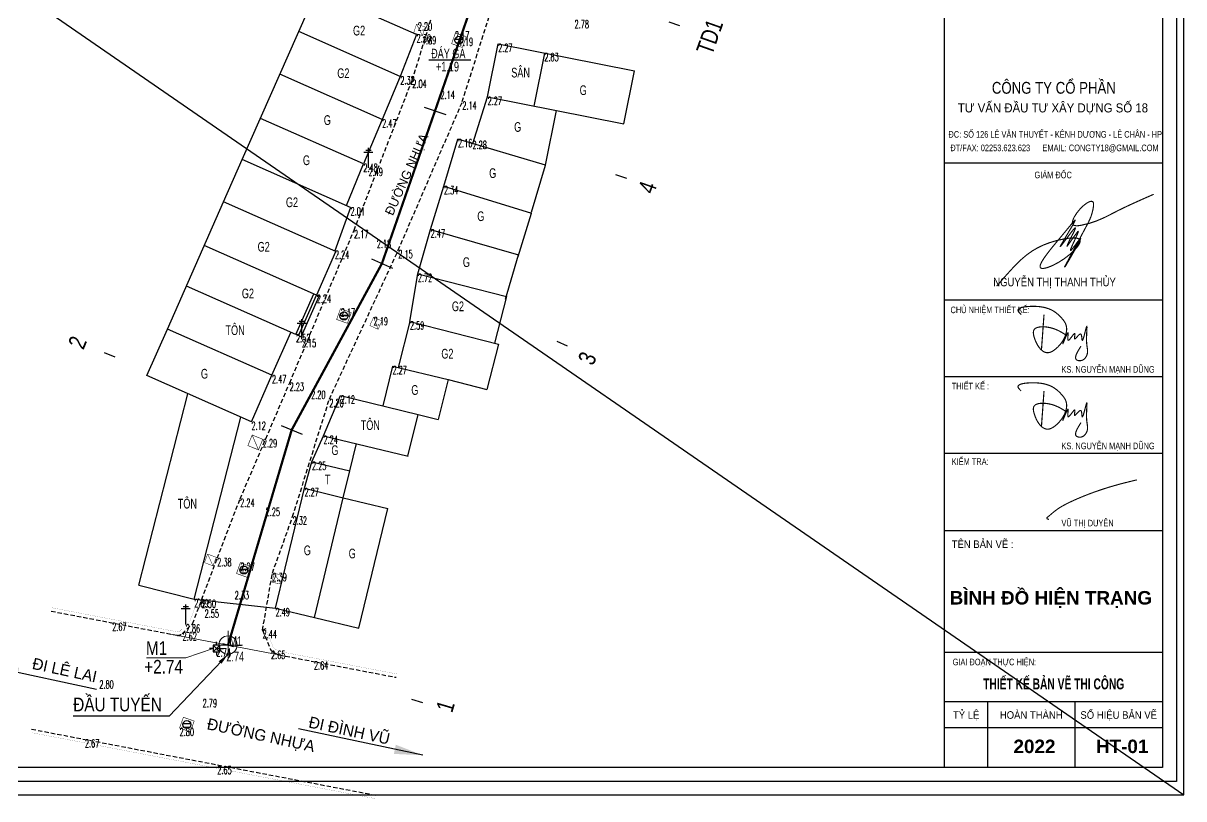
# Model space of a CAD drawing. Header units: millimetres. Extents: x 599607 to 1199256, y 2309327 to 4618784.
# Drawn here: x 1198620.4 to 1198722, y 4618521.3 to 4618589.2 of the extents above; entities that cross this region are included whole.
import ezdxf
from ezdxf.enums import TextEntityAlignment as Align

# ---------------------------------------------------------------- set-up
doc = ezdxf.new("R2010")
doc.units = ezdxf.units.MM
for name, pattern in [('DASHDOT', [1, 0.5, -0.25, 0, -0.25]), ('DASHED', [19.05, 12.7, -6.35]), ('HIDDEN', [0.375, 0.25, -0.125])]:
    doc.linetypes.add(name, pattern=pattern)
for name, color, linetype in [('BT7-THAY', 7, 'Continuous'), ('cd', 7, 'Continuous'), ('chu', 6, 'Continuous'), ('coc', 1, 'Continuous'), ('Coc tren tuyen', 3, 'Continuous'), ('Docao', 22, 'Continuous'), ('ENTTNTHIETKE1', 2, 'Continuous'), ('GA', 7, 'Continuous'), ('GHICHU', 7, 'Continuous'), ('KHUNGTEN', 5, 'Continuous'), ('NOI', 2, 'Continuous'), ('T.bao', 6, 'Continuous'), ('thep', 2, 'Continuous'), ('TXT', 5, 'Continuous')]:
    doc.layers.add(name, color=color, linetype=linetype)
for name, color, linetype, lineweight in [('ISO', 153, 'Continuous', 13), ('LC Dim', 8, 'Continuous', 18), ('LC ISO', 160, 'Continuous', 13), ('LC Khac', 4, 'Continuous', 9), ('LC MANH DUT', 35, 'HIDDEN', 5), ('LC Net dam 1', 30, 'Continuous', 30), ('LC Net truc', 79, 'DASHDOT', 13), ('LC Text2', 7, 'Continuous', 25), ('TK tên cọc', 6, 'Continuous', 18)]:
    doc.layers.add(name, color=color, linetype=linetype, lineweight=lineweight)
doc.layers.add('KCS_Plotter', color=11, linetype='Continuous', plot=False)
doc.styles.get("Standard").update_dxf_attribs({"font": 'RomanS'})
doc.styles.add('style1', font='')
doc.styles.add('T2', font='', dxfattribs={"width": 0.8})
doc.styles.add('THANG2', font='')
doc.styles.add('VnAvantH-B', font='')
doc.styles.get('style1').set_extended_font_data('.VnAvantH')
doc.styles.get('T2').set_extended_font_data('.VnArialH')
doc.styles.get('THANG2').set_extended_font_data('.VnHelvetInsH', bold=True)
doc.styles.get('VnAvantH-B').set_extended_font_data('.VnAvantH', bold=True)
doc.dimstyles.new('ISO-25', dxfattribs={"dimtxt": 2.5, "dimasz": 2.5, "dimexe": 1.25, "dimexo": 0.625, "dimtad": 1, "dimtxsty": 'Standard', "dimcen": 2.5, "dimadec": 0, "dimazin": 2, "dimtfac": 0, "dimtdec": 0, "dimtofl": 0, "dimtmove": 0, "dimatfit": 0, "dimfxl": 1, "dimtzin": 0, "dimarcsym": 0})

# ---------------------------------------------------------------- blocks, each defined once
blk = doc.blocks.new('cdien')
at = {"layer": 'cd', "extrusion": (-0.000518657, 0.000768986, 1)}
for p, q in [((-0.8, 2.78, 0), (0.76, 2.78, 0)), ((-0.46, 3.14, 0), (0.49, 3.14, 0)), ((0, 0), (0, 3.5, 0))]:
    blk.add_line(p, q, dxfattribs=at)
blk = doc.blocks.new('bu lon')
at = {"layer": 'LC Khac', "color": 9}
for p, q in [((0, -0.786), (0, 0.786)), ((0.786, 0), (-0.786, 0))]:
    blk.add_line(p, q, dxfattribs=at)
at = {"layer": 'LC Khac', "color": 7}
blk.add_circle((0, 0), 0.5, dxfattribs=at)
blk = doc.blocks.new('MM')
at = {"layer": 'LC Khac', "xscale": 2.289702860291335, "yscale": 2.289702860291335, "zscale": 2.289702860291335}
blk.add_blockref('bu lon', (0, 0), dxfattribs=at)
blk = doc.blocks.new('coctrentuyen')
at = {"layer": 'Coc tren tuyen'}
for p, q in [((-8.57, 97.67), (-8.55, 98.67)), ((5.16, 95.66, -2.68), (5.54, 96.59, -2.68)), ((16.33, 87.43), (17.03, 88.15)), ((26.78, 83.64), (27.48, 84.35)), ((-39.07, 79.3), (-39.19, 80.3)), ((-27.57, 78.01), (-27.62, 79.01)), ((8.22, 64.99), (9.19, 65.22)), ((38.56, 54.58), (39.5, 54.25)), ((33.91, 41.2), (34.85, 40.87)), ((28.77, 26.6), (29.68, 26.19)), ((-10.84, 25.62), (-9.91, 25.24)), ((-0.48, 0.14), (0.48, -0.14)), ((16.06, -4.75, -2.74), (17.02, -5.03, -2.74))]:
    blk.add_line(p, q, dxfattribs=at)
for points in [[(-28.18, 90.44), (-28.28, 92.44)], [(-8.73, 90.13), (-8.68, 92.13)], [(-40.23, 88.93), (-40.46, 90.91)], [(10.99, 81.97), (12.38, 83.4)], [(18.26, 74.93), (19.65, 76.36)], [(22.11, 68.22), (24.06, 68.67)], [(21.82, 60.49), (23.71, 59.83)], [(17.17, 47.11), (19.06, 46.45)], [(12.55, 33.81), (14.38, 32.99)], [(4.64, 19.22), (6.49, 18.46)]]:
    blk.add_lwpolyline(points, dxfattribs=at)
at = {"layer": 'Coc tren tuyen', "elevation": -2.68}
blk.add_lwpolyline([(1.91, 87.92), (2.68, 89.77)], dxfattribs=at)
at = {"layer": 'LC Net truc', "color": 1, "ltscale": 4, "extrusion": (0, 0, -1)}
blk.add_lwpolyline([(40.34, 89.92, 0.2, 0.2, 0), (28.23, 91.44, 0.2, 0.2, 0), (8.71, 91.13, 0.2, 0.2, 0.190594), (-11.68, 82.68, 0.2, 0.2, 0), (-18.95, 75.64, 0.2, 0.2, 0.287747), (-22.76, 60.16, 0.2, 0.2, 0), (-13.46, 33.4, 0.2, 0.2, 0), (-5.57, 18.84, 0.2, 0.2, 0), (0, 0, 0, 0, 0)], format="xyseb", dxfattribs=at)
at = {"layer": 'Coc tren tuyen', "char_height": 1.5, "attachment_point": 1}
for s, insert, width, rotation in [('\\Fviet buddy.shx;\\W0.8000000000;\\T1.0000000000;\\o\\lTC2', (-9.99, 101.74), 5.3333, 358.7881), ('\\Fviet buddy.shx;\\W0.8000000000;\\T1.0000000000;\\o\\lP2', (4.98, 97.82, -2.68), 3.9619, 67.2156), ('\\Fviet buddy.shx;\\W0.8000000000;\\T1.0000000000;\\o\\lTD2', (16.8, 89.16), 5.3333, 45.6432), ('\\Fviet buddy.shx;\\W0.8000000000;\\T1.0000000000;\\o\\lTC1', (27.2, 85.36), 4.6476, 48.9036), ('\\Fviet buddy.shx;\\W0.8000000000;\\T1.0000000000;\\o\\l6', (-39.12, 77.6), 2.2857, 6.8516), ('\\Fviet buddy.shx;\\W0.8000000000;\\T1.0000000000;\\o\\l5', (-28.03, 76.93), 2.3619, 2.8244), ('\\Fviet buddy.shx;\\W0.8000000000;\\T1.0000000000;\\o\\lP1', (4.35, 64.91), 3.2762, 13.0894), ('\\Fviet buddy.shx;\\W0.8000000000;\\T1.0000000000;\\o\\lTD1', (40.93, 52.08), 4.6476, 70.5621), ('\\Fviet buddy.shx;\\W0.8000000000;\\T1.0000000000;\\o\\l4', (35.84, 39.91), 2.4381, 70.5446), ('\\Fviet buddy.shx;\\W0.8000000000;\\T1.0000000000;\\o\\l2', (-14.04, 26.37), 2.3619, 67.5359), ('\\Fviet buddy.shx;\\W0.8000000000;\\T1.0000000000;\\o\\l3', (30.56, 25.01), 2.3619, 66.0391), ('\\Fviet buddy.shx;\\W0.8000000000;\\T1.0000000000;\\o\\l1', (18.17, -5.57, -2.74), 1.6762, 73.5383)]:
    blk.add_mtext(s, dxfattribs=dict(at, insert=insert, width=width, rotation=rotation))
blk = doc.blocks.new('chu ki Miss Duyen')
at = {"layer": 'ISO', "ltscale": 2, "const_width": 40}
blk.add_lwpolyline([(843, 225), (838, 225), (836, 225), (834, 225), (832, 225), (830, 226), (828, 226), (827, 226), (826, 226), (825, 226), (824, 226), (823, 226), (821, 226), (820, 227), (819, 227), (818, 227), (817, 227), (816, 227), (815, 227), (814, 227), (813, 228), (812, 228), (810, 228), (809, 228), (808, 228), (807, 229), (806, 229), (805, 229), (804, 229), (803, 230), (801, 230), (800, 230), (799, 230), (798, 231), (797, 231), (795, 231), (794, 232), (793, 232), (792, 232), (791, 233), (789, 233), (788, 233), (787, 234), (786, 234), (785, 235), (783, 235), (782, 235), (781, 236), (780, 236), (779, 237), (778, 237), (777, 238), (776, 238), (776, 238), (775, 238), (775, 239), (774, 239), (774, 239), (773, 239), (773, 240), (772, 240), (771, 240), (771, 240), (770, 241), (770, 241), (769, 241), (769, 242), (768, 242), (768, 242), (767, 242), (767, 243), (766, 243), (766, 243), (765, 244), (765, 244), (765, 244), (764, 245), (764, 245), (763, 245), (763, 246), (762, 246), (762, 246), (762, 247), (761, 247), (761, 247), (760, 248), (760, 248), (760, 248), (759, 249), (759, 249), (759, 249), (758, 250), (758, 250), (758, 250), (758, 251), (757, 251), (757, 251), (757, 252), (756, 252), (756, 253), (756, 253), (756, 253), (756, 254), (755, 254), (755, 255), (755, 255), (755, 255), (755, 256), (755, 256), (754, 257), (754, 257), (754, 257), (754, 258), (754, 258), (754, 259), (754, 259), (754, 260), (754, 260), (754, 260), (754, 261), (754, 261), (754, 262), (754, 262), (754, 263), (754, 263), (754, 263), (754, 264), (754, 264), (754, 265), (754, 265), (754, 266), (754, 266), (754, 267), (754, 267), (755, 268), (755, 268), (755, 269), (755, 269), (755, 270), (755, 270), (755, 270), (756, 271), (756, 271), (756, 272), (756, 272), (756, 273), (757, 273), (757, 274), (757, 274), (757, 275), (758, 275), (758, 276), (758, 276), (758, 277), (759, 277), (759, 278), (759, 278), (759, 279), (760, 279), (760, 280), (760, 280), (761, 281), (761, 281), (761, 282), (762, 282), (762, 283), (762, 283), (763, 284), (763, 284), (763, 285), (764, 285), (764, 286), (764, 286), (765, 287), (766, 288), (767, 289), (767, 290), (768, 291), (769, 293), (770, 294), (771, 295), (771, 296), (772, 297), (773, 298), (774, 299), (775, 300), (776, 301), (777, 302), (778, 303), (778, 304), (780, 306), (781, 307), (782, 308), (783, 309), (784, 310), (785, 311), (786, 312), (786, 312), (787, 313), (788, 314), (789, 315), (790, 316), (791, 317), (792, 318), (792, 319), (793, 320), (794, 321), (795, 322), (796, 323), (797, 324), (797, 324), (798, 325), (799, 326), (800, 327), (801, 328), (801, 329), (802, 330), (803, 330), (804, 331), (805, 332), (805, 333), (806, 334), (807, 335), (808, 336), (808, 336), (809, 337), (810, 338), (811, 339), (811, 340), (812, 340), (813, 341), (814, 343), (816, 344), (817, 346), (819, 348), (820, 349), (822, 351), (823, 352), (824, 354), (826, 355), (827, 357), (829, 358), (830, 360), (831, 361), (834, 364), (840, 370), (842, 372), (845, 376), (848, 379), (851, 382), (853, 386), (856, 389), (859, 392), (862, 395), (865, 398), (867, 401), (870, 404), (873, 407), (876, 411), (879, 414), (882, 417), (885, 420), (887, 423), (890, 427), (893, 430), (896, 433), (899, 436), (902, 440), (905, 443), (908, 446), (911, 449), (914, 453), (917, 456), (920, 459), (923, 462), (926, 466), (928, 469), (931, 472), (934, 476), (937, 479), (940, 482), (943, 486), (946, 489), (949, 492), (953, 495), (956, 499), (959, 502), (962, 505), (965, 509), (968, 512), (971, 515), (974, 519), (977, 522), (980, 525), (983, 529), (986, 532), (989, 535), (992, 538), (996, 542), (999, 545), (1002, 548), (1005, 552), (1008, 555), (1011, 558), (1014, 561), (1017, 565), (1021, 568), (1024, 571), (1027, 574), (1030, 578), (1033, 581), (1036, 584), (1040, 587), (1043, 591), (1046, 594), (1049, 596), (1052, 600), (1056, 603), (1059, 606), (1062, 610), (1065, 613), (1069, 616), (1072, 619), (1075, 622), (1078, 625), (1082, 628), (1085, 631), (1088, 634), (1091, 637), (1095, 640), (1098, 643), (1101, 646), (1105, 649), (1108, 652), (1111, 655), (1114, 658), (1118, 661), (1121, 664), (1124, 667), (1128, 670), (1131, 673), (1134, 676), (1138, 679), (1141, 682), (1144, 685), (1148, 688), (1151, 691), (1154, 694), (1158, 697), (1161, 700), (1165, 702), (1168, 705), (1171, 708), (1175, 711), (1178, 714), (1182, 717), (1185, 720), (1188, 722), (1192, 725), (1195, 728), (1199, 731), (1202, 734), (1205, 736), (1209, 739), (1212, 742), (1216, 745), (1219, 747), (1223, 750), (1226, 753), (1229, 756), (1233, 758), (1236, 761), (1240, 764), (1243, 767), (1247, 769), (1250, 772), (1254, 775), (1257, 777), (1261, 780), (1264, 783), (1268, 785), (1271, 788), (1275, 791), (1278, 793), (1282, 796), (1285, 799), (1289, 801), (1292, 804), (1296, 807), (1299, 809), (1303, 812), (1306, 815), (1310, 817), (1313, 820), (1317, 822), (1320, 825), (1324, 828), (1327, 830), (1331, 833), (1335, 835), (1338, 838), (1342, 840), (1345, 843), (1349, 846), (1352, 848), (1356, 851), (1360, 853), (1363, 856), (1367, 858), (1370, 861), (1374, 863), (1377, 866), (1381, 868), (1385, 871), (1392, 876), (1399, 881), (1406, 886), (1413, 891), (1421, 896), (1428, 901), (1435, 906), (1442, 911), (1447, 915), (1457, 921), (1464, 926), (1471, 931), (1479, 936), (1486, 941), (1493, 946), (1501, 950), (1508, 955), (1515, 960), (1523, 965), (1530, 970), (1537, 975), (1545, 980), (1552, 984), (1559, 989), (1567, 994), (1574, 999), (1582, 1004), (1589, 1008), (1596, 1013), (1604, 1018), (1611, 1023), (1619, 1028), (1626, 1032), (1634, 1037), (1641, 1042), (1648, 1046), (1656, 1051), (1663, 1056), (1671, 1061), (1678, 1065), (1686, 1070), (1693, 1075), (1701, 1079), (1708, 1084), (1716, 1089), (1723, 1093), (1731, 1098), (1738, 1103), (1746, 1107), (1753, 1112), (1761, 1116), (1769, 1121), (1776, 1126), (1784, 1130), (1791, 1135), (1799, 1139), (1806, 1144), (1814, 1148), (1822, 1153), (1829, 1158), (1837, 1162), (1844, 1167), (1852, 1171), (1860, 1176), (1867, 1180), (1875, 1185), (1882, 1189), (1890, 1194), (1898, 1198), (1905, 1203), (1913, 1207), (1921, 1212), (1928, 1216), (1936, 1220), (1943, 1225), (1951, 1229), (1959, 1234), (1964, 1237), (1974, 1243), (1982, 1247), (1989, 1251), (1997, 1256), (2005, 1260), (2012, 1265), (2020, 1269), (2028, 1273), (2036, 1278), (2043, 1282), (2051, 1286), (2059, 1291), (2066, 1295), (2074, 1299), (2082, 1304), (2089, 1308), (2097, 1312), (2105, 1317), (2113, 1321), (2120, 1325), (2128, 1330), (2136, 1334), (2144, 1338), (2151, 1342), (2159, 1347), (2167, 1351), (2175, 1355), (2182, 1359), (2190, 1364), (2198, 1368), (2206, 1372), (2213, 1376), (2221, 1381), (2229, 1385), (2237, 1389), (2244, 1393), (2252, 1397), (2260, 1402), (2268, 1406), (2276, 1410), (2283, 1414), (2291, 1418), (2299, 1422), (2307, 1426), (2315, 1431), (2322, 1435), (2330, 1439), (2338, 1443), (2346, 1447), (2354, 1451), (2361, 1455), (2369, 1459), (2377, 1464), (2385, 1468), (2393, 1472), (2401, 1476), (2408, 1480), (2416, 1484), (2424, 1488), (2432, 1492), (2440, 1496), (2448, 1500), (2456, 1504), (2463, 1508), (2471, 1512), (2479, 1516), (2487, 1520), (2495, 1524), (2503, 1528), (2511, 1532), (2519, 1536), (2526, 1540), (2534, 1544), (2542, 1548), (2550, 1552), (2558, 1556), (2566, 1560), (2574, 1564), (2582, 1568), (2590, 1572), (2598, 1575), (2606, 1579), (2613, 1583), (2621, 1587), (2629, 1591), (2637, 1595), (2645, 1599), (2653, 1603), (2661, 1607), (2669, 1610), (2677, 1614), (2685, 1618), (2693, 1622), (2701, 1626), (2709, 1630), (2717, 1633), (2725, 1637), (2733, 1641), (2741, 1645), (2749, 1649), (2756, 1652), (2764, 1656), (2772, 1660), (2780, 1664), (2788, 1668), (2796, 1671), (2804, 1675), (2812, 1679), (2820, 1683), (2828, 1686), (2836, 1690), (2844, 1694), (2852, 1698), (2860, 1701), (2868, 1705), (2876, 1709), (2884, 1712), (2892, 1716), (2900, 1720), (2908, 1723), (2916, 1727), (2925, 1731), (2933, 1734), (2941, 1738), (2949, 1742), (2957, 1745), (2965, 1749), (2973, 1753), (2981, 1756), (2989, 1760), (2997, 1763), (3005, 1767), (3013, 1771), (3021, 1774), (3029, 1778), (3037, 1781), (3045, 1785), (3053, 1789), (3061, 1792), (3069, 1796), (3078, 1799), (3086, 1803), (3094, 1806), (3102, 1810), (3110, 1813), (3118, 1817), (3126, 1820), (3134, 1824), (3142, 1827), (3150, 1831), (3156, 1833), (3167, 1838), (3175, 1841), (3183, 1845), (3191, 1848), (3199, 1852), (3207, 1855), (3215, 1859), (3223, 1862), (3232, 1866), (3240, 1869), (3248, 1873), (3256, 1876), (3264, 1879), (3272, 1883), (3280, 1886), (3288, 1890), (3297, 1893), (3305, 1896), (3313, 1900), (3321, 1903), (3329, 1907), (3337, 1910), (3345, 1913), (3354, 1917), (3362, 1920), (3370, 1923), (3378, 1927), (3386, 1930), (3394, 1933), (3403, 1937), (3411, 1940), (3419, 1944), (3427, 1947), (3435, 1950), (3452, 1957), (3468, 1963), (3484, 1970), (3501, 1977), (3517, 1983), (3534, 1990), (3550, 1996), (3566, 2003), (3583, 2009), (3599, 2016), (3616, 2022), (3632, 2029), (3648, 2035), (3665, 2042), (3681, 2048), (3698, 2055), (3714, 2061), (3731, 2068), (3747, 2074), (3763, 2081), (3780, 2087), (3796, 2093), (3813, 2100), (3828, 2106)], dxfattribs=at)
blk = doc.blocks.new('nguyen thi thanh thuy')
at = {"layer": 'ISO', "ltscale": 2, "const_width": 40}
blk.add_lwpolyline([(-2685, -1690, -0.006388), (-2178, -1117, -0.008557), (-1977, -905, -0.017087), (-1770, -708, -0.102087), (-833, -161, -0.039833), (-270, -16, -0.020512), (-90, 8, -0.044497), (98, 9, -0.05587), (182, -8, -0.113633), (236, -42, -0.176433), (258, -92, -0.077033), (254, -135, -0.069534), (223, -210, -0.038569), (166, -296, -0.030368), (57, -421, -0.082382), (-675, -942, -0.035158), (-905, -1035, -0.04441), (-1026, -1062, -0.066948), (-1091, -1062, -0.143409), (-1132, -1043, -0.176131), (-1149, -1007, -0.069024), (-1148, -973, -0.059887), (-1131, -911, -0.036714), (-1079, -807, -0.019023), (-1000, -683, -0.011006), (-898, -542, -0.01042), (-645, -222, 0.001355), (-76, 463, -0.031231), (69, 631, -0.180623), (82, 640, -0.602198), (84, 631, -0.055981), (56, 570, -0.010846), (-28, 418, 0.000464), (-371, -161, 0.02324), (-439, -286, 1.627113), (-437, -292, 0.049833), (-397, -245, 0.005496), (-91, 162, -0.011697), (26, 311, -0.051381), (82, 370, -0.288592), (95, 376, -0.379106), (97, 362, -0.040394), (80, 315, -0.015043), (4, 153, 0.026859), (-200, -261, 0.160173), (-204, -278, 0.62441), (-195, -273, 0.034188), (-141, -204, -0.015387), (148, 200, -0.034245), (183, 240, -0.377171), (195, 246, -0.275743), (195, 230, -0.039705), (162, 143, -0.007154), (29, -150, 0.010269), (-53, -335, 0.059207), (-81, -418, 0.494242), (-78, -431, 0.209425), (-61, -421, 0.031522), (-22, -378, 0.012151), (92, -232, -0.015412), (249, -26, -0.066877), (274, -2, -1.012313), (279, -8, -0.055225), (269, -38, -0.019501), (211, -159, -0.008968), (2, -538, -0.00525), (-207, -898, -0.041875), (-284, -1018, -0.365695), (-264, -970, -0.007459), (-39, -543, 0.000828), (491, 447, 0.016244), (598, 659, 0.05881), (711, 1009, 0.039413), (734, 1174, 0.060004), (730, 1242, 0.240646), (692, 1298, 0.134453), (647, 1305, 0.071372), (590, 1291, 0.040684), (523, 1258, 0.056501), (335, 1112, 0.071752), (65, 772, 0.045704), (5, 642, 0.058573), (-12, 565, 0.116475), (-5, 505, 0.165912), (30, 466, 0.096245), (88, 446, 0.048338), (165, 443, 0.036618), (301, 460, 0.062636), (1097, 724, 0.01049), (1469, 913, -0.006081), (1725, 1041, -0.007252), (2275, 1297, -0.003845), (2852, 1552)], format="xyb", dxfattribs=at)
blk = doc.blocks.new('Nguyen Manh Dung')
at = {"layer": 'LC ISO', "const_width": 60}
for points in [[(-1870, 1732), (-1922, 1783), (-1970, 1833), (-2008, 1881), (-2021, 1904), (-2030, 1922), (-2036, 1946), (-2036, 1965), (-2032, 1984), (-2024, 2001), (-2013, 2017), (-1997, 2033), (-1956, 2060), (-1902, 2084), (-1839, 2104), (-1766, 2121), (-1686, 2135), (-1601, 2145), (-1512, 2153), (-1330, 2161), (-1222, 2162), (-1153, 2160), (-1069, 2157), (-989, 2152), (-911, 2144), (-837, 2135), (-695, 2110), (-564, 2078), (-443, 2038), (-329, 1991), (-223, 1936), (-123, 1874), (-29, 1805), (62, 1728), (149, 1645), (256, 1528), (315, 1458), (354, 1407), (390, 1354), (422, 1299), (437, 1269), (469, 1185), (484, 1126), (494, 1065), (499, 1003), (499, 941), (494, 878), (485, 814), (471, 750), (453, 686), (431, 622), (405, 559), (376, 496), (307, 372), (227, 253), (136, 140), (37, 34), (-37, -34), (-125, -106), (-181, -145), (-238, -181), (-295, -210), (-353, -234), (-410, -250), (-483, -260), (-523, -259), (-578, -251), (-632, -234), (-684, -211), (-736, -180), (-785, -143), (-833, -100), (-879, -52), (-923, 1), (-965, 58), (-1005, 119), (-1042, 183), (-1077, 249), (-1138, 388), (-1194, 552), (-1208, 601), (-1223, 671), (-1233, 739), (-1236, 803), (-1230, 862), (-1211, 919), (-1186, 959), (-1148, 997), (-1101, 1027), (-1045, 1052), (-983, 1070), (-915, 1083), (-844, 1090), (-769, 1093), (-693, 1092), (-616, 1088), (-517, 1077), (-468, 1069), (-329, 1041), (-199, 1004), (-78, 960), (38, 909), (148, 854), (254, 795), (460, 671)], [(-814, -118), (-802, 50), (-790, 217), (-778, 385), (-765, 552), (-753, 720), (-741, 888), (-729, 1055), (-717, 1223), (-705, 1390), (-693, 1558), (-681, 1725)], [(477, 775), (449, 689), (422, 605), (409, 565), (396, 525), (384, 487), (373, 450), (361, 415), (351, 382), (342, 351), (333, 323), (325, 298), (319, 275), (313, 256), (309, 240), (306, 227), (304, 218), (304, 214), (305, 213), (306, 215), (308, 217), (310, 221), (313, 227), (315, 232), (318, 240), (326, 258), (336, 280), (346, 306), (358, 334), (370, 365), (384, 398), (398, 433), (427, 504), (457, 575), (472, 609), (486, 641), (500, 671), (514, 699), (526, 723), (538, 744), (548, 761), (553, 767), (557, 773), (561, 777), (565, 780), (568, 781), (571, 781), (573, 779), (575, 776), (576, 771), (577, 764), (578, 756), (578, 746), (577, 735), (577, 723), (575, 695), (572, 664), (569, 631), (565, 596), (560, 527), (558, 494), (558, 464), (560, 438), (561, 426), (564, 416), (566, 408), (570, 401), (574, 395), (580, 391), (584, 390), (590, 390), (597, 392), (605, 396), (613, 401), (622, 408), (631, 416), (641, 425), (662, 447), (684, 472), (707, 500), (731, 530), (779, 593), (802, 623), (825, 652), (846, 678), (866, 701), (875, 710), (884, 719), (892, 726), (900, 732), (906, 737), (913, 740), (918, 741), (922, 740), (926, 737), (929, 732), (931, 725), (931, 717), (932, 706), (931, 694), (930, 680), (929, 666), (925, 634), (920, 601), (915, 568), (912, 536), (910, 522), (909, 508), (909, 496), (909, 485), (911, 476), (913, 469), (914, 466), (920, 461), (925, 461), (931, 462), (937, 465), (945, 470), (953, 476), (962, 484), (971, 493), (981, 503), (1003, 526), (1026, 551), (1076, 605), (1101, 632), (1126, 657), (1150, 679), (1162, 688), (1173, 697), (1184, 704), (1195, 709), (1205, 713), (1214, 715), (1223, 715), (1228, 715), (1239, 710), (1246, 704), (1252, 697), (1258, 688), (1263, 677), (1267, 665), (1275, 639), (1281, 609), (1286, 576), (1290, 543), (1293, 510), (1296, 479), (1299, 451), (1302, 426), (1304, 416), (1306, 405), (1308, 399), (1310, 394), (1312, 389), (1315, 387), (1318, 385), (1321, 385), (1324, 387), (1327, 389), (1331, 393), (1334, 399), (1342, 412), (1350, 430), (1359, 452), (1368, 477), (1377, 505), (1386, 536), (1396, 569), (1406, 605), (1426, 679), (1466, 833), (1475, 870), (1485, 906), (1494, 941), (1502, 973), (1510, 1003), (1518, 1031), (1524, 1055), (1531, 1075), (1538, 1095), (1541, 1104), (1545, 1112), (1549, 1116), (1552, 1117), (1554, 1113), (1556, 1106), (1557, 1095), (1558, 1081), (1558, 1065), (1558, 1045), (1557, 1023), (1557, 998), (1556, 971), (1554, 942), (1553, 911), (1552, 878), (1550, 844), (1546, 772), (1543, 696), (1540, 617), (1538, 537), (1537, 458), (1537, 381), (1540, 306), (1541, 276), (1544, 237), (1547, 204), (1550, 173), (1557, 113), (1565, 57), (1573, 5), (1580, -45), (1586, -93), (1590, -139), (1592, -185), (1590, -230), (1584, -276), (1580, -299), (1573, -328), (1568, -347), (1560, -371), (1551, -395), (1540, -419), (1528, -444), (1515, -467), (1501, -491), (1485, -513), (1469, -535), (1451, -556), (1432, -576), (1412, -594), (1390, -611), (1368, -626), (1344, -640), (1320, -652), (1288, -663), (1267, -668), (1239, -673), (1211, -676), (1183, -677), (1155, -676), (1128, -673), (1103, -668), (1079, -662), (1056, -653), (1039, -645), (1019, -632), (1004, -620), (992, -605), (982, -590), (975, -573), (970, -555), (966, -536), (965, -516), (966, -494), (969, -472), (973, -449), (979, -424), (987, -399), (996, -373), (1006, -346), (1018, -319), (1031, -291), (1060, -233), (1093, -172), (1128, -111), (1166, -48), (1246, 81)]]:
    blk.add_lwpolyline(points, dxfattribs=at)
blk = doc.blocks.new('khung vpn')
at = {"layer": 'Defpoints'}
for p, q in [((52556.46, -4235.276), (52556.46, -4195.446)), ((52498.758, -4235.276), (52556.46, -4235.276))]:
    blk.add_line(p, q, dxfattribs=at)
at = {"layer": 'KHUNGTEN'}
blk.add_lwpolyline([(52556.243, -4234.885), (52502.048, -4234.885), (52502.048, -4195.662), (52556.243, -4195.662)], close=True, dxfattribs=at)
at = {"layer": 'T.bao'}
for p, q in [((52549.443, -4222.987), (52555.832, -4222.987)), ((52549.443, -4225.241), (52555.832, -4225.241)), ((52549.443, -4227.516), (52555.832, -4227.516)), ((52549.443, -4232.534), (52555.832, -4232.534)), ((52550.703, -4232.534), (52550.703, -4234.474)), ((52553.267, -4232.534), (52553.267, -4234.474)), ((52549.443, -4233.296), (52555.832, -4233.296))]:
    blk.add_line(p, q, dxfattribs=at)
at = {"layer": 'thep'}
for p, q in [((52549.443, -4216.721), (52555.832, -4216.721)), ((52549.443, -4220.741), (52555.832, -4220.741)), ((52549.443, -4231.083), (52555.832, -4231.083))]:
    blk.add_line(p, q, dxfattribs=at)
for points in [[(52555.832, -4234.474), (52502.459, -4234.474), (52502.459, -4196.073), (52555.832, -4196.073)], [(52555.832, -4196.073), (52555.832, -4234.474), (52549.443, -4234.474), (52549.443, -4196.073)]]:
    blk.add_lwpolyline(points, close=True, dxfattribs=at)
at = {"layer": 'TXT', "linetype": 'Continuous'}
blk.add_line((52555.832, -4196.073), (52555.832, -4234.474), dxfattribs=at)
at = {"layer": 'ISO', "xscale": 0.0007999999999999995, "yscale": 0.0007999999999999995, "zscale": 0.0007999999999999995, "rotation": 352.0676215534355}
blk.add_blockref('chu ki Miss Duyen', (52551.816, -4227.273), dxfattribs=at)
at = {"layer": 'LC Net dam 1'}
for name, p, xscale, yscale, zscale in [('nguyen thi thanh thuy', (52553.202, -4218.934), 0.0008320000000000002, 0.0008320000000000002, 0.0008320000000000002), ('Nguyen Manh Dung', (52552.742, -4222.147), 0.0005625000000000002, 0.0005625000000000002, 0.0005625000000000002), ('Nguyen Manh Dung', (52552.742, -4224.392), 0.0005625000000000002, 0.0005625000000000002, 0.0005625000000000002)]:
    blk.add_blockref(name, p, dxfattribs=dict(at, xscale=xscale, yscale=yscale, zscale=zscale))
at = {"layer": 'BT7-THAY', "linetype": 'ByBlock', "style": 'VnAvantH-B', "width": 0.7}
blk.add_text('thiÕt kÕ b¶n vÏ thi c«ng', height=0.32076, dxfattribs=at).set_placement((52552.643, -4232.177), align=Align.CENTER)
at = {"layer": 'TXT', "linetype": 'Continuous'}
for s, height, style, width, p in [('c«ng ty cæ phÇn', 0.34658, 'T2', 0.8, (52552.648, -4214.689)), ('®c: sè 126 lª v¨n thuyÕt - kªnh d\xad¬ng - lª ch©n - hp', 0.19408, 'T2', 0.8, (52552.689, -4215.98)), ('§T/fax: 02253.623.623      Email: Congty18@gmail.com', 0.19408, 'style1', 0.7, (52552.666, -4216.376)), ('nguyÔn thÞ thanh thñy', 0.24954, 'T2', 0.8, (52552.668, -4220.343)), ('giai ®o¹n thùc hiÖn:', 0.19408, 'T2', 0.8, (52550.904, -4231.471)), ('tû lÖ', 0.2218, 'T2', 0.9, (52550.076, -4233.041)), ('hoµn thµnh', 0.2218, 'T2', 0.9, (52551.985, -4233.041)), ('sè hiÖu b¶n vÏ', 0.22181, 'T2', 0.9, (52554.55, -4233.041))]:
    blk.add_text(s, height=height, dxfattribs=dict(at, style=style, width=width)).set_placement(p, align=Align.CENTER)
at = {"layer": 'TXT', "linetype": 'Continuous', "style": 'T2', "width": 0.9}
blk.add_text('t\xad vÊn ®Çu t\xad x©y dùng sè 18', height=0.26617, dxfattribs=at).set_placement((52552.621, -4215.094), align=Align.MIDDLE)
at = {"layer": 'TXT', "linetype": 'Continuous', "style": 'T2'}
for s, height, width, p in [('gi¸m ®èc', 0.1941, 0.8, (52552.079, -4217.171)), ('chñ nhiÖm thiÕt kÕ:', 0.19408, 0.8, (52549.617, -4221.132)), ('ks. nguyÔn m¹nh dòng', 0.19408, 0.8, (52552.871, -4222.88)), ('thiÕt kÕ :', 0.1941, 0.8, (52549.651, -4223.371)), ('ks. nguyÔn m¹nh dòng', 0.19408, 0.8, (52552.871, -4225.126)), ('kiÓm tra:', 0.1941, 0.8, (52549.651, -4225.587)), ('vò thÞ duyªn', 0.19408, 0.8, (52552.871, -4227.392)), ('tªn b¶n vÏ :', 0.22181, 0.9, (52549.651, -4228.026))]:
    blk.add_text(s, height=height, dxfattribs=dict(at, width=width)).set_placement(p)

msp = doc.modelspace()

# ---------------------------------------------------------------- hatches: boundary and pattern name
at = {"layer": 'GA'}
h = msp.add_hatch(dxfattribs=at)
h.set_pattern_fill('ANSI31', color=5, scale=2.5, angle=314.64144, style=0)
h.set_pattern_definition([(359.641444, (1196121.70503, 4617501.18526), (0.001955606, 0.31249388), [])])
h.paths.add_polyline_path([(1198658.898, 4618587.636, 1), (1198658.238, 4618587.871, 1)])
h = msp.add_hatch(dxfattribs=at)
h.set_pattern_fill('ANSI31', color=5, scale=2.5, angle=314.64144, style=0)
h.set_pattern_definition([(359.641444, (1196111.64583, 4617477.0326), (0.001955606, 0.31249388), [])])
h.paths.add_polyline_path([(1198648.839, 4618563.484, 1), (1198648.179, 4618563.718, 1)])
h = msp.add_hatch(dxfattribs=at)
h.set_pattern_fill('ANSI31', color=5, scale=2.5, angle=314.64144, style=0)
h.set_pattern_definition([(359.641444, (1196102.88314, 4617454.78937), (0.001955606, 0.31249388), [])])
h.paths.add_polyline_path([(1198640.076, 4618541.241, 1), (1198639.417, 4618541.475, 1)])
h = msp.add_hatch(dxfattribs=at)
h.set_pattern_fill('ANSI31', color=5, scale=2.5, angle=314.64144, style=0)
h.set_pattern_definition([(359.641444, (1196097.90107, 4617441.26026), (0.001955606, 0.31249388), [])])
h.paths.add_polyline_path([(1198635.094, 4618527.711, 1), (1198634.435, 4618527.946, 1)])

# ---------------------------------------------------------------- linework, layer by layer
at = {"layer": 'chu', "color": 6, "elevation": -2.744}
msp.add_lwpolyline([(1198655.936, 4618586.021), (1198659.616, 4618586.021)], dxfattribs=at)
at = {"layer": 'coc', "color": 1}
for points in [[(1198637.058, 4618534.478), (1198636.758, 4618534.478)], [(1198637.658, 4618534.778), (1198637.058, 4618534.178)], [(1198637.058, 4618534.778), (1198637.658, 4618534.178)], [(1198637.358, 4618534.778), (1198637.358, 4618535.078)], [(1198637.658, 4618534.478), (1198637.958, 4618534.478)], [(1198637.358, 4618534.178), (1198637.358, 4618533.878)]]:
    msp.add_lwpolyline(points, dxfattribs=at)
msp.add_lwpolyline([(1198637.058, 4618534.178), (1198637.658, 4618534.178), (1198637.658, 4618534.778), (1198637.058, 4618534.778)], close=True, dxfattribs=at)
at = {"layer": 'GA', "color": 5, "const_width": 0.05, "elevation": -2.744}
for points in [[(1198657.931, 4618587.448), (1198658.872, 4618587.112), (1198659.208, 4618588.054), (1198658.266, 4618588.39)], [(1198647.871, 4618563.296), (1198648.813, 4618562.96), (1198649.149, 4618563.902), (1198648.207, 4618564.237)], [(1198639.109, 4618541.052), (1198640.051, 4618540.716), (1198640.386, 4618541.658), (1198639.445, 4618541.994)], [(1198634.127, 4618527.523), (1198635.068, 4618527.187), (1198635.404, 4618528.129), (1198634.462, 4618528.465)]]:
    msp.add_lwpolyline(points, close=True, dxfattribs=at)
at = {"layer": 'GA', "color": 5}
for centre in [(1198658.568, 4618587.753, -1.554), (1198648.509, 4618563.601, -2.744), (1198639.746, 4618541.358, -0.47), (1198634.764, 4618527.828, 0.051)]:
    msp.add_circle(centre, 0.35, dxfattribs=at)
at = {"layer": 'KCS_Plotter'}
msp.add_line((1198549.897, 4618640.459), (1198721.987, 4618521.665), dxfattribs=at)
at = {"layer": 'LC Dim'}
msp.add_lwpolyline([(1198637.058, 4618534.478), (1198634.671, 4618533.68), (1198631.227, 4618533.68)], dxfattribs=at)
at = {"layer": 'LC Net dam 1', "elevation": -2.744}
msp.add_lwpolyline([(1198635.413, 4618538.796), (1198642.521, 4618538.015)], dxfattribs=at)
at = {"layer": 'NOI', "color": 3, "linetype": 'DASHED', "ltscale": 0.03, "elevation": -2.744}
for points in [[(1198636.06, 4618538.756), (1198637.417, 4618542.384), (1198639.427, 4618547.593), (1198643.76, 4618557.75), (1198649.392, 4618571.107), (1198654.492, 4618584.267), (1198657.694, 4618594.651), (1198658.903, 4618599.894), (1198658.439, 4618602.274), (1198657.52, 4618604.56), (1198655.123, 4618607.647), (1198654.426, 4618608.995), (1198652.287, 4618612.346), (1198648.257, 4618615.91), (1198644.875, 4618619.034), (1198640.504, 4618621.623), (1198624.85, 4618622.482), (1198615.366, 4618621.865), (1198604.498, 4618620.433), (1198599.713, 4618619.935)], [(1198641.383, 4618536.082), (1198642.251, 4618541.087), (1198644.018, 4618546.03), (1198647.232, 4618556.327), (1198653.262, 4618569.359), (1198658.866, 4618582.369), (1198662.172, 4618592.91), (1198663.822, 4618599.16), (1198664.114, 4618602.222), (1198664.785, 4618605.307), (1198666.502, 4618606.222), (1198677.672, 4618607.79)], [(1198621.181, 4618527.42), (1198651.373, 4618521.622)]]:
    msp.add_lwpolyline(points, dxfattribs=at)
at = {"layer": 'NOI', "elevation": -2.744}
for points in [[(1198639.611, 4618577.292), (1198646.148, 4618592.108)], [(1198654.862, 4618588.263), (1198646.148, 4618592.108)], [(1198653.442, 4618584.584), (1198644.558, 4618588.504)], [(1198654.862, 4618588.263), (1198653.442, 4618584.584), (1198651.851, 4618580.82), (1198650.208, 4618576.917)], [(1198661.076, 4618582.777), (1198661.995, 4618587.421)], [(1198661.995, 4618587.421), (1198673.925, 4618585.06)], [(1198665.158, 4618581.969), (1198666.077, 4618586.613)], [(1198673.006, 4618580.416), (1198673.925, 4618585.06)], [(1198651.851, 4618580.82), (1198642.909, 4618584.766)], [(1198659.772, 4618578.703), (1198661.076, 4618582.777)], [(1198661.076, 4618582.777), (1198673.006, 4618580.416)], [(1198666.152, 4618576.808), (1198667.098, 4618581.586)], [(1198650.208, 4618576.917), (1198641.199, 4618580.892)], [(1198657.259, 4618574.963), (1198658.484, 4618579.086)], [(1198666.152, 4618576.808), (1198658.484, 4618579.086)], [(1198637.975, 4618573.584), (1198639.611, 4618577.292)], [(1198649.087, 4618573.111), (1198639.611, 4618577.292)], [(1198648.721, 4618573.273), (1198650.208, 4618576.917)], [(1198664.927, 4618572.685), (1198666.152, 4618576.808)], [(1198656.092, 4618571.171), (1198657.259, 4618574.963)], [(1198657.259, 4618574.963), (1198664.905, 4618572.61)], [(1198633.059, 4618562.441), (1198637.975, 4618573.584)], [(1198647.8, 4618569.249), (1198637.975, 4618573.584)], [(1198649.087, 4618573.111), (1198647.725, 4618569.315)], [(1198663.738, 4618568.818), (1198664.905, 4618572.61)], [(1198654.969, 4618567.294), (1198656.092, 4618571.171)], [(1198656.092, 4618571.171), (1198663.776, 4618568.945)], [(1198646.115, 4618565.43), (1198636.29, 4618569.765)], [(1198646.128, 4618565.458), (1198647.8, 4618569.249)], [(1198662.653, 4618565.068), (1198663.776, 4618568.945)], [(1198654.281, 4618563.125), (1198654.969, 4618567.294)], [(1198654.969, 4618567.294), (1198662.717, 4618565.303)], [(1198644.305, 4618561.974), (1198634.719, 4618566.204)], [(1198644.305, 4618561.974), (1198645.877, 4618565.536)], [(1198644.534, 4618561.873), (1198646.105, 4618565.435)], [(1198644.763, 4618561.773), (1198646.334, 4618565.334)], [(1198645.877, 4618565.536), (1198646.334, 4618565.334)], [(1198662.717, 4618565.303), (1198661.669, 4618561.227)], [(1198654.281, 4618563.125), (1198653.245, 4618559.097)], [(1198654.281, 4618563.125), (1198662.029, 4618561.134)], [(1198631.265, 4618558.375), (1198633.059, 4618562.441)], [(1198642.208, 4618558.404), (1198633.059, 4618562.441)], [(1198642.208, 4618558.404), (1198643.868, 4618562.167)], [(1198644.318, 4618562.002), (1198644.763, 4618561.773)], [(1198662.029, 4618561.134), (1198661.007, 4618557.158)], [(1198652.76, 4618559.215), (1198651.908, 4618555.726)], [(1198652.76, 4618559.215), (1198657.617, 4618558.03)], [(1198640.414, 4618554.338), (1198631.265, 4618558.375)], [(1198640.414, 4618554.338), (1198642.208, 4618558.404)], [(1198657.617, 4618558.03), (1198656.765, 4618554.54)], [(1198657.617, 4618558.03), (1198661.007, 4618557.158)], [(1198630.569, 4618540.037), (1198634.861, 4618556.788)], [(1198646.716, 4618553.117), (1198648.217, 4618556.627)], [(1198648.217, 4618556.627), (1198655.017, 4618554.967)], [(1198635.413, 4618538.796), (1198639.499, 4618554.742)], [(1198654.108, 4618551.315), (1198655.017, 4618554.967)], [(1198655.017, 4618554.967), (1198656.765, 4618554.54)], [(1198645.708, 4618550.827), (1198646.716, 4618553.117)], [(1198645.708, 4618550.827), (1198646.716, 4618553.117)], [(1198646.716, 4618553.117), (1198654.114, 4618551.337)], [(1198649.02, 4618550.03), (1198649.596, 4618552.424)], [(1198645.053, 4618548.51), (1198645.708, 4618550.827)], [(1198645.708, 4618550.827), (1198649.02, 4618550.03)], [(1198648.455, 4618547.689), (1198649.02, 4618550.03)], [(1198642.521, 4618538.015), (1198645.053, 4618548.51)], [(1198645.053, 4618548.51), (1198648.455, 4618547.689)], [(1198645.923, 4618537.194), (1198648.455, 4618547.689)], [(1198648.455, 4618547.689), (1198652.343, 4618546.751)], [(1198649.811, 4618536.256), (1198652.343, 4618546.751)], [(1198630.569, 4618540.037), (1198635.413, 4618538.796)], [(1198635.881, 4618538.756), (1198635.779, 4618538.862)], [(1198642.521, 4618538.015), (1198645.923, 4618537.194)], [(1198645.923, 4618537.194), (1198649.811, 4618536.256)], [(1198641.66, 4618536.197), (1198641.383, 4618536.082)]]:
    msp.add_lwpolyline(points, dxfattribs=at)
at = {"layer": 'NOI', "color": 5, "elevation": -2.744}
for points, const_width in [([(1198654.613, 4618588.395), (1198655.373, 4618588.146), (1198655.622, 4618588.906), (1198654.862, 4618589.155)], 0.04), ([(1198650.772, 4618562.765), (1198651.5, 4618562.432), (1198651.832, 4618563.16), (1198651.105, 4618563.492)], 0.04), ([(1198640.104, 4618552.252), (1198641.031, 4618551.877), (1198641.406, 4618552.804), (1198640.479, 4618553.179)], 0.05), ([(1198636.301, 4618542.007), (1198637.048, 4618541.721), (1198637.334, 4618542.468), (1198636.586, 4618542.754)], 0.04), ([(1198642.234, 4618540.274), (1198643.021, 4618540.131), (1198643.164, 4618540.918), (1198642.377, 4618541.061)], 0.04)]:
    msp.add_lwpolyline(points, close=True, dxfattribs=dict(at, const_width=const_width))
for points, const_width in [([(1198654.862, 4618589.155), (1198655.373, 4618588.146)], 0.04), ([(1198651.105, 4618563.492), (1198651.5, 4618562.432)], 0.04), ([(1198640.479, 4618553.179), (1198641.031, 4618551.877)], 0.05), ([(1198636.586, 4618542.754), (1198637.048, 4618541.721)], 0.04), ([(1198642.377, 4618541.061), (1198643.021, 4618540.131)], 0.04)]:
    msp.add_lwpolyline(points, dxfattribs=dict(at, const_width=const_width))
at = {"layer": 'NOI', "color": 3, "linetype": 'DASHED', "ltscale": 0.03, "elevation": -2.744}
for points in [[(1198622.893, 4618537.757), (1198633.901, 4618535.643, 0.2416208), (1198634.34, 4618535.771), (1198635.267, 4618536.65), (1198636.06, 4618538.756)], [(1198641.383, 4618536.082), (1198642.062, 4618534.445, 0.1722585), (1198642.286, 4618534.197), (1198642.689, 4618533.979, 0.0765335), (1198642.833, 4618533.928), (1198653.084, 4618531.959)]]:
    msp.add_lwpolyline(points, format="xyb", dxfattribs=at)
at = {"layer": 'NOI', "const_width": 0.01, "elevation": -2.744}
for points in [[(1198622.949, 4618538.052), (1198633.958, 4618535.938, 0.2416208), (1198634.133, 4618535.989), (1198635.01, 4618536.82), (1198635.779, 4618538.862)], [(1198641.66, 4618536.197), (1198642.339, 4618534.56, 0.1722585), (1198642.428, 4618534.461), (1198642.832, 4618534.243, 0.0765335), (1198642.889, 4618534.222), (1198653.141, 4618532.254)]]:
    msp.add_lwpolyline(points, format="xyb", dxfattribs=at)
msp.add_lwpolyline([(1198621.125, 4618527.125), (1198651.316, 4618521.327)], dxfattribs=at)
at = {"layer": 'TK tên cọc', "elevation": -2.744}
msp.add_lwpolyline([(1198633.193, 4618535.779), (1198642.965, 4618533.902)], dxfattribs=at)

# ---------------------------------------------------------------- block references
at = {"layer": 'cd', "xscale": 0.5, "yscale": 0.5, "zscale": 0.5}
for p in [(1198650.656, 4618576.564, -0.255), (1198644.819, 4618561.575, -0.598), (1198634.666, 4618536.586, 0.117)]:
    msp.add_blockref('cdien', p, dxfattribs=at)
at = {"layer": 'ENTTNTHIETKE1', "color": 6, "xscale": 2.982449788355334, "yscale": 2.982449788355334, "zscale": 2.982449788355334}
msp.add_blockref('khung vpn', (1041974.987, 4631153.162, -2.744), dxfattribs=at)
at = {"layer": 'LC MANH DUT', "xscale": 0.6987324145411622, "yscale": 0.6987324145411622, "zscale": 0.6987324145411622, "rotation": 359.999216292062}
msp.add_blockref('MM', (1198638.367, 4618534.785, -2.744), dxfattribs=at)
at = {"layer": 'LC Net dam 1'}
msp.add_blockref('coctrentuyen', (1198638.367, 4618534.785, -2.744), dxfattribs=at)

# ---------------------------------------------------------------- texts
at = {"layer": 'chu', "color": 6, "style": 'style1', "width": 0.7}
for s, p in [('g2', (1198649.303, 4618588.167, -2.744)), ('®¸y ga', (1198656.135, 4618586.16, -2.744)), ('g2', (1198647.926, 4618584.436, -2.744)), ('+1.19', (1198656.561, 4618585.01, -2.744)), ('s©n', (1198663.15, 4618584.487, -2.744)), ('g', (1198669.134, 4618582.948, -2.744)), ('g', (1198646.746, 4618580.331, -2.744)), ('g', (1198663.4, 4618579.729, -2.744)), ('g', (1198644.919, 4618576.814, -2.744)), ('g', (1198661.215, 4618575.687, -2.744)), ('g2', (1198643.433, 4618573.131, -2.744)), ('g', (1198660.174, 4618571.914, -2.744)), ('g2', (1198640.957, 4618569.235, -2.744)), ('g', (1198658.912, 4618567.888, -2.744)), ('g2', (1198639.576, 4618565.15, -2.744)), ('g2', (1198657.951, 4618564.022, -2.744)), ('t«n', (1198638.144, 4618561.933, -2.744)), ('g2', (1198657.03, 4618559.873, -2.744)), ('g', (1198635.995, 4618558.121, -2.744)), ('g', (1198654.402, 4618556.696, -2.744)), ('t«n', (1198649.975, 4618553.614, -2.744)), ('g', (1198647.41, 4618551.424, -2.744)), ('t', (1198646.843, 4618548.862, -2.744)), ('t«n', (1198633.971, 4618546.743, -2.744)), ('g', (1198644.996, 4618542.654, -0.255)), ('g', (1198648.925, 4618542.378, -2.744))]:
    msp.add_text(s, height=0.85, dxfattribs=at).set_placement(p)
at = {"layer": 'chu', "color": 6, "style": 'style1'}
for s, height, rotation, p in [('®\xadêng nhùa', 0.8, 65.88648, (1198652.784, 4618572.333, -2.744)), ('®i lª lai', 1, 347.85497, (1198621.17, 4618532.709, -2.744)), ('®\xadêng nhùa', 1, 347.85497, (1198636.458, 4618527.425, -2.744)), ('®i ®×nh vò', 1, 347.85497, (1198645.356, 4618527.575, -2.744))]:
    msp.add_text(s, height=height, rotation=rotation, dxfattribs=at).set_placement(p)
at = {"layer": 'coc', "color": 1, "style": 'style1', "width": 0.7}
for s, p in [('m1', (1198638.485, 4618534.69, 0.001)), ('2.74', (1198638.222, 4618533.349, 0.001))]:
    msp.add_text(s, height=0.85, dxfattribs=at).set_placement(p)
at = {"layer": 'Docao', "width": 0.6}
for s, p in [('2.20', (1198654.967, 4618589.299, -0.543)), ('2.78', (1198668.686, 4618589.501, 0.036)), ('2.30', (1198654.862, 4618588.263, -0.448)), ('1.89', (1198655.333, 4618588.097, -0.85)), ('2.17', (1198658.215, 4618588.512, -0.571)), ('1.19', (1198658.55, 4618587.948, -1.554)), ('2.27', (1198661.995, 4618587.421, -0.475)), ('2.83', (1198666.041, 4618586.624, 0.086)), ('2.32', (1198653.442, 4618584.584, -0.428)), ('2.04', (1198654.492, 4618584.267, -0.705)), ('2.14', (1198656.947, 4618583.31, -0.609)), ('2.14', (1198658.866, 4618582.369, -0.6)), ('2.27', (1198661.076, 4618582.777, -0.475)), ('2.47', (1198651.851, 4618580.82, -0.271)), ('2.16', (1198658.484, 4618579.086, -0.588)), ('2.28', (1198659.752, 4618578.924, -0.467)), ('2.48', (1198650.208, 4618576.917, -0.269)), ('2.49', (1198650.656, 4618576.564, -0.255)), ('2.34', (1198657.259, 4618574.963, -0.403)), ('2.01', (1198649.087, 4618573.111, -0.732)), ('2.17', (1198649.392, 4618571.107, -0.578)), ('2.47', (1198656.092, 4618571.171, -0.274)), ('2.18', (1198651.379, 4618570.27, -0.564)), ('2.24', (1198647.725, 4618569.315, -0.501)), ('2.15', (1198653.262, 4618569.359, -0.591)), ('2.72', (1198654.969, 4618567.294, -0.026)), ('2.24', (1198646.128, 4618565.458, -0.5)), ('2.17', (1198648.228, 4618564.254, -0.573)), ('2.19', (1198651.105, 4618563.492, -0.557)), ('2.59', (1198654.281, 4618563.125, -0.155)), ('2.52', (1198644.318, 4618562.002, -0.225)), ('2.15', (1198644.819, 4618561.575, -0.598)), ('2.27', (1198652.76, 4618559.215, -0.475)), ('2.47', (1198642.208, 4618558.404, -0.276)), ('2.23', (1198643.76, 4618557.75, -0.512)), ('2.20', (1198645.635, 4618557.051, -0.546)), ('2.12', (1198648.217, 4618556.627, -0.629)), ('2.20', (1198647.232, 4618556.327, -0.547)), ('2.12', (1198640.414, 4618554.338, -0.62)), ('2.29', (1198641.406, 4618552.804, -0.455)), ('2.24', (1198646.716, 4618553.117, -0.508)), ('2.25', (1198645.708, 4618550.827, -0.49)), ('2.27', (1198645.053, 4618548.51, -0.477)), ('2.24', (1198639.427, 4618547.593, -0.502)), ('2.25', (1198641.657, 4618546.794, -0.49)), ('2.32', (1198644.018, 4618546.03, -0.42)), ('2.38', (1198637.417, 4618542.384, -0.36)), ('2.27', (1198639.445, 4618541.994, -0.47)), ('2.39', (1198642.251, 4618541.087, -0.357)), ('2.33', (1198638.949, 4618539.491, -0.412)), ('2.89', (1198635.413, 4618538.796, 0.142)), ('2.50', (1198636.06, 4618538.756, -0.242)), ('2.55', (1198636.319, 4618537.888, -0.197)), ('2.49', (1198642.521, 4618538.015, -0.255)), ('2.67', (1198628.231, 4618536.732, -0.076)), ('2.86', (1198634.666, 4618536.586, 0.117)), ('2.62', (1198634.386, 4618535.891, -0.12)), ('2.44', (1198641.383, 4618536.082, -0.3)), ('2.74', (1198637.358, 4618534.478)), ('2.65', (1198642.13, 4618534.281, -0.095)), ('2.64', (1198645.882, 4618533.342, -0.109)), ('2.80', (1198627.109, 4618531.691, 0.058)), ('2.79', (1198636.147, 4618530.047, 0.047)), ('2.80', (1198634.127, 4618527.523, 0.051)), ('2.67', (1198625.848, 4618526.527, -0.076)), ('2.65', (1198637.43, 4618524.191, -0.09))]:
    msp.add_text(s, height=0.7, dxfattribs=at).set_placement(p, align=Align.TOP_LEFT)
at = {"layer": 'GHICHU', "color": 0, "style": 'THANG2'}
for s, height, p in [('b×nh ®å hiÖn tr¹ng', 1.18245, (1198710.354, 4618538.335, -2.744)), ('2022', 1.1825, (1198708.925, 4618525.322, -2.744)), ('ht-01', 1.1825, (1198716.597, 4618525.322, -2.744))]:
    msp.add_text(s, height=height, rotation=359.99922, dxfattribs=at).set_placement(p, align=Align.CENTER)
at = {"layer": 'LC Text2', "style": 'T2', "width": 0.8}
for s, height, p in [('M1', 1.2, (1198631.183, 4618533.92, -2.744)), ('+2.74', 1.2, (1198631.032, 4618532.286, -2.744)), ('®Çu tuyÕn', 1.1999, (1198624.823, 4618528.981, -2.744))]:
    msp.add_text(s, height=height, rotation=359.99922, dxfattribs=at).set_placement(p)

# ---------------------------------------------------------------- leaders
at = {"layer": 'chu', "color": 6}
for points in [[(1198617.563, 4618532.908, -2.744), (1198626.85, 4618530.934, -2.744)], [(1198655.408, 4618525.135, -2.744), (1198644.543, 4618527.444, -2.744)]]:
    msp.add_leader(points, dimstyle='ISO-25', override={"dimgap": 0.625, "dimtad": 0, "dimazin": 0, "dimtfac": 1, "dimtdec": 2, "dimtofl": 1, "dimatfit": 3, "dimtzin": 8}, dxfattribs=at)
at = {"layer": 'LC Dim'}
msp.add_leader([(1198638.367, 4618533.986, -2.744), (1198633.216, 4618528.566, -2.744), (1198624.812, 4618528.566, -2.744)], dimstyle='ISO-25', override={"dimasz": 1, "dimgap": 0.625, "dimtad": 0, "dimazin": 0, "dimtfac": 1, "dimtdec": 2, "dimtofl": 1, "dimatfit": 3, "dimtzin": 8}, dxfattribs=at)

doc.saveas('drawing.dxf')
